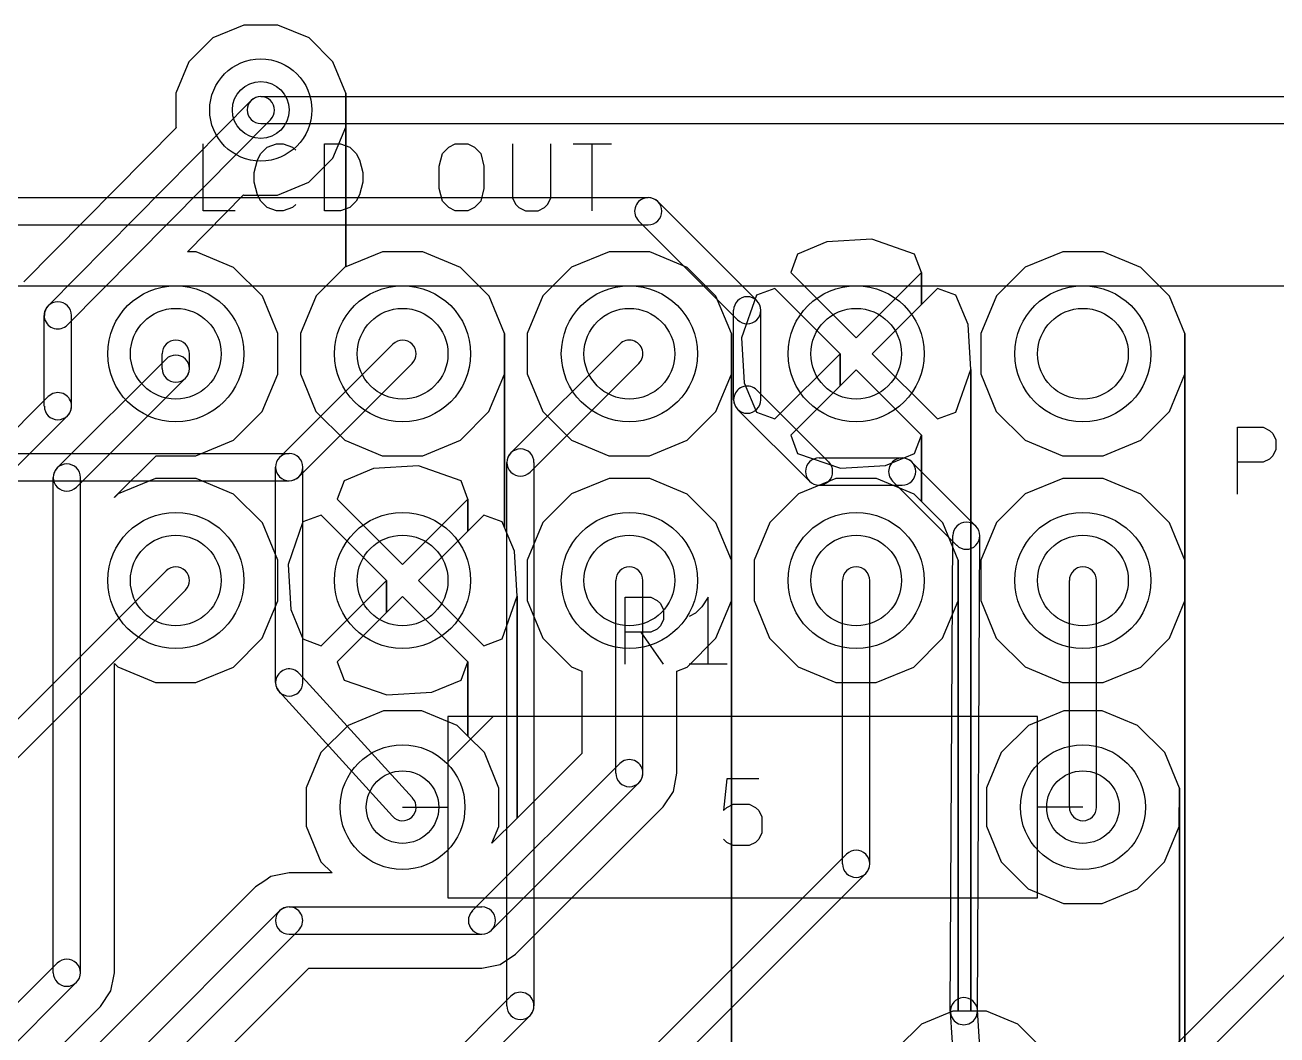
# Model space of a CAD drawing. Extents: x 10 to 410, y -287 to -10.
# Drawn here: x 209.13 to 223.15, y -124.47 to -113.16 of the extents above; entities that cross this region are included whole.
import ezdxf

# ---------------------------------------------------------------- set-up
doc = ezdxf.new("R2010")
doc.units = 0
doc.header["$MEASUREMENT"] = 0
doc.layers.add('Black', color=250, linetype='CONTINUOUS')
doc.layers.add('White', color=7, linetype='CONTINUOUS')

msp = doc.modelspace()

# ---------------------------------------------------------------- linework, layer by layer
at = {"layer": 'BLACK'}
for p, q in [((211.584, -113.157), (211.234, -113.302)), ((211.584, -113.157), (211.234, -113.302)), ((211.963, -113.157), (211.584, -113.157)), ((211.963, -113.157), (211.584, -113.157)), ((212.313, -113.302), (211.963, -113.157)), ((212.313, -113.302), (211.963, -113.157)), ((211.234, -113.302), (210.965, -113.569)), ((211.234, -113.302), (210.965, -113.569)), ((212.58, -113.571), (212.313, -113.302)), ((212.58, -113.571), (212.313, -113.302)), ((210.965, -113.569), (210.82, -113.919)), ((210.965, -113.569), (210.82, -113.919)), ((212.725, -113.921), (212.58, -113.571)), ((212.725, -113.921), (212.58, -113.571)), ((210.82, -113.919), (210.82, -114.298)), ((210.82, -113.919), (210.82, -114.298)), ((212.725, -115.866), (212.725, -113.921)), ((212.725, -114.3), (212.725, -113.921)), ((212.725, -113.921), (212.725, -115.866)), ((212.725, -115.866), (212.725, -113.921)), ((212.725, -114.3), (212.725, -113.921)), ((212.725, -113.921), (212.725, -115.866)), ((209.39, -116.303), (211.665, -114.003)), ((209.607, -116.517), (211.882, -114.218)), ((210.824, -114.308), (209.12, -116.036)), ((210.824, -114.308), (209.12, -116.036)), ((210.82, -114.298), (210.824, -114.308)), ((210.82, -114.298), (210.824, -114.308)), ((212.58, -114.65), (212.725, -114.3)), ((212.58, -114.65), (212.725, -114.3)), ((211.128, -115.239), (211.128, -114.489)), ((211.771, -114.596), (211.842, -114.524)), ((211.842, -114.524), (211.949, -114.489)), ((211.949, -114.489), (212.021, -114.489)), ((212.021, -114.489), (212.128, -114.524)), ((212.128, -114.524), (212.164, -114.56)), ((212.485, -115.239), (212.485, -114.489)), ((212.485, -114.489), (212.664, -114.489)), ((212.664, -114.489), (212.771, -114.524)), ((212.771, -114.524), (212.842, -114.596)), ((213.806, -114.596), (213.878, -114.524)), ((213.878, -114.524), (213.949, -114.489)), ((213.949, -114.489), (214.092, -114.489)), ((214.092, -114.489), (214.164, -114.524)), ((214.164, -114.524), (214.235, -114.596)), ((214.592, -114.489), (214.592, -115.096)), ((215.021, -115.096), (215.021, -114.489)), ((215.271, -114.489), (215.699, -114.489)), ((215.485, -115.239), (215.485, -114.489)), ((211.699, -114.81), (211.735, -114.667)), ((211.735, -114.667), (211.771, -114.596)), ((212.311, -114.917), (212.58, -114.65)), ((212.311, -114.917), (212.58, -114.65)), ((212.842, -114.596), (212.878, -114.667)), ((212.878, -114.667), (212.914, -114.81)), ((213.771, -114.739), (213.806, -114.596)), ((214.235, -114.596), (214.271, -114.739)), ((211.699, -114.917), (211.699, -114.81)), ((212.914, -114.81), (212.914, -114.917)), ((213.771, -114.989), (213.771, -114.739)), ((214.271, -114.739), (214.271, -114.989)), ((211.735, -115.06), (211.699, -114.917)), ((211.961, -115.062), (212.311, -114.917)), ((211.961, -115.062), (212.311, -114.917)), ((212.914, -114.917), (212.878, -115.06)), ((210.953, -115.697), (211.58, -115.061)), ((210.953, -115.697), (211.58, -115.061)), ((211.58, -115.061), (211.582, -115.062)), ((211.58, -115.061), (211.582, -115.062)), ((211.582, -115.062), (211.961, -115.062)), ((211.582, -115.062), (211.961, -115.062)), ((211.771, -115.131), (211.735, -115.06)), ((212.878, -115.06), (212.842, -115.131)), ((213.806, -115.131), (213.771, -114.989)), ((214.271, -114.989), (214.235, -115.131)), ((214.592, -115.096), (214.628, -115.167)), ((214.985, -115.167), (215.021, -115.096)), ((211.485, -115.239), (211.128, -115.239)), ((211.842, -115.203), (211.771, -115.131)), ((211.949, -115.239), (211.842, -115.203)), ((212.021, -115.239), (211.949, -115.239)), ((212.128, -115.203), (212.021, -115.239)), ((212.164, -115.167), (212.128, -115.203)), ((212.664, -115.239), (212.485, -115.239)), ((212.771, -115.203), (212.664, -115.239)), ((212.842, -115.131), (212.771, -115.203)), ((213.878, -115.203), (213.806, -115.131)), ((213.949, -115.239), (213.878, -115.203)), ((214.092, -115.239), (213.949, -115.239)), ((214.164, -115.203), (214.092, -115.239)), ((214.235, -115.131), (214.164, -115.203)), ((214.628, -115.167), (214.664, -115.203)), ((214.664, -115.203), (214.735, -115.239)), ((214.735, -115.239), (214.878, -115.239)), ((214.878, -115.239), (214.949, -115.203)), ((214.949, -115.203), (214.985, -115.167)), ((218.113, -115.587), (217.785, -115.723)), ((218.113, -115.587), (217.785, -115.723)), ((218.617, -115.557), (218.113, -115.587)), ((218.617, -115.557), (218.113, -115.587)), ((219.095, -115.723), (218.617, -115.557)), ((219.095, -115.723), (218.617, -115.557)), ((211.048, -115.697), (210.953, -115.697)), ((211.048, -115.697), (210.953, -115.697)), ((211.468, -115.872), (211.048, -115.697)), ((211.468, -115.872), (211.048, -115.697)), ((213.134, -115.697), (212.725, -115.866)), ((213.134, -115.697), (212.725, -115.866)), ((213.588, -115.697), (213.134, -115.697)), ((213.588, -115.697), (213.134, -115.697)), ((214.008, -115.872), (213.588, -115.697)), ((214.008, -115.872), (213.588, -115.697)), ((215.674, -115.697), (215.253, -115.87)), ((215.674, -115.697), (215.253, -115.87)), ((216.128, -115.697), (215.674, -115.697)), ((216.128, -115.697), (215.674, -115.697)), ((216.548, -115.872), (216.128, -115.697)), ((216.548, -115.872), (216.128, -115.697)), ((217.785, -115.723), (217.709, -115.929)), ((217.785, -115.723), (217.709, -115.929)), ((219.171, -115.929), (219.095, -115.723)), ((219.171, -115.929), (219.095, -115.723)), ((220.754, -115.697), (220.333, -115.87)), ((220.754, -115.697), (220.333, -115.87)), ((221.208, -115.697), (220.754, -115.697)), ((221.208, -115.697), (220.754, -115.697)), ((221.628, -115.872), (221.208, -115.697)), ((221.628, -115.872), (221.208, -115.697)), ((211.79, -116.193), (211.468, -115.872)), ((211.79, -116.193), (211.468, -115.872)), ((212.713, -115.87), (212.392, -116.192)), ((212.713, -115.87), (212.392, -116.192)), ((212.725, -115.866), (212.713, -115.87)), ((212.725, -115.866), (212.713, -115.87)), ((214.33, -116.193), (214.008, -115.872)), ((214.33, -116.193), (214.008, -115.872)), ((215.253, -115.87), (214.932, -116.192)), ((215.253, -115.87), (214.932, -116.192)), ((216.87, -116.193), (216.548, -115.872)), ((216.87, -116.193), (216.548, -115.872)), ((217.709, -115.929), (218.44, -116.66)), ((217.709, -115.929), (218.44, -116.66)), ((218.44, -116.66), (219.171, -115.929)), ((218.44, -116.66), (219.171, -115.929)), ((219.171, -116.288), (219.171, -115.929)), ((219.171, -115.929), (219.171, -116.288)), ((219.171, -116.288), (219.171, -115.929)), ((219.171, -115.929), (219.171, -116.288)), ((220.333, -115.87), (220.012, -116.192)), ((220.333, -115.87), (220.012, -116.192)), ((221.95, -116.193), (221.628, -115.872)), ((221.95, -116.193), (221.628, -115.872)), ((200.914, -116.078), (225.806, -116.078)), ((211.963, -116.614), (211.79, -116.193)), ((211.963, -116.614), (211.79, -116.193)), ((212.392, -116.192), (212.217, -116.612)), ((212.392, -116.192), (212.217, -116.612)), ((214.503, -116.614), (214.33, -116.193)), ((214.503, -116.614), (214.33, -116.193)), ((214.932, -116.192), (214.757, -116.612)), ((214.932, -116.192), (214.757, -116.612)), ((217.043, -116.614), (216.87, -116.193)), ((217.043, -116.614), (216.87, -116.193)), ((217.323, -116.185), (217.157, -116.663)), ((217.323, -116.185), (217.157, -116.663)), ((217.529, -116.109), (217.323, -116.185)), ((217.529, -116.109), (217.323, -116.185)), ((218.26, -116.84), (217.529, -116.109)), ((218.26, -116.84), (217.529, -116.109)), ((219.351, -116.109), (219.171, -116.288)), ((219.351, -116.109), (219.171, -116.288)), ((219.557, -116.185), (219.351, -116.109)), ((219.557, -116.185), (219.351, -116.109)), ((219.693, -116.513), (219.557, -116.185)), ((219.693, -116.513), (219.557, -116.185)), ((220.012, -116.192), (219.837, -116.612)), ((220.012, -116.192), (219.837, -116.612)), ((222.123, -116.614), (221.95, -116.193)), ((222.123, -116.614), (221.95, -116.193)), ((219.171, -116.288), (218.62, -116.84)), ((219.171, -116.288), (218.62, -116.84)), ((209.347, -117.427), (209.347, -116.411)), ((209.652, -117.427), (209.652, -116.411)), ((219.723, -117.017), (219.693, -116.513)), ((219.723, -117.017), (219.693, -116.513)), ((211.963, -117.068), (211.963, -116.614)), ((211.963, -117.068), (211.963, -116.614)), ((212.217, -116.612), (212.217, -117.066)), ((212.217, -116.612), (212.217, -117.066)), ((214.503, -118.788), (214.503, -116.614)), ((214.503, -117.068), (214.503, -116.614)), ((214.503, -116.614), (214.503, -118.788)), ((214.503, -118.788), (214.503, -116.614)), ((214.503, -117.068), (214.503, -116.614)), ((214.503, -116.614), (214.503, -118.788)), ((214.757, -116.612), (214.757, -117.066)), ((214.757, -116.612), (214.757, -117.066)), ((217.043, -119.154), (217.043, -116.614)), ((217.043, -117.068), (217.043, -116.614)), ((217.043, -116.614), (217.043, -119.154)), ((217.043, -119.154), (217.043, -116.614)), ((217.043, -117.068), (217.043, -116.614)), ((217.043, -116.614), (217.043, -119.154)), ((219.837, -116.612), (219.837, -117.066)), ((219.837, -116.612), (219.837, -117.066)), ((222.123, -119.154), (222.123, -116.614)), ((222.123, -117.068), (222.123, -116.614)), ((222.123, -116.614), (222.123, -119.154)), ((222.123, -119.154), (222.123, -116.614)), ((222.123, -117.068), (222.123, -116.614)), ((222.123, -116.614), (222.123, -119.154)), ((217.157, -116.663), (217.187, -117.167)), ((217.157, -116.663), (217.187, -117.167)), ((210.712, -116.9), (209.493, -118.119)), ((210.668, -117.007), (210.668, -116.84)), ((210.972, -117.007), (210.972, -116.84)), ((217.529, -117.571), (218.26, -116.84)), ((217.529, -117.571), (218.26, -116.84)), ((218.26, -117.199), (218.26, -116.84)), ((218.26, -116.84), (218.26, -117.199)), ((218.26, -117.199), (218.26, -116.84)), ((218.26, -116.84), (218.26, -117.199)), ((218.62, -116.84), (219.351, -117.571)), ((218.62, -116.84), (219.351, -117.571)), ((211.788, -117.488), (211.963, -117.068)), ((211.788, -117.488), (211.963, -117.068)), ((212.217, -117.066), (212.39, -117.487)), ((212.217, -117.066), (212.39, -117.487)), ((214.328, -117.488), (214.503, -117.068)), ((214.328, -117.488), (214.503, -117.068)), ((214.757, -117.066), (214.93, -117.487)), ((214.757, -117.066), (214.93, -117.487)), ((216.868, -117.488), (217.043, -117.068)), ((216.868, -117.488), (217.043, -117.068)), ((218.44, -117.02), (218.26, -117.199)), ((218.44, -117.02), (218.26, -117.199)), ((219.171, -117.751), (218.44, -117.02)), ((219.171, -117.751), (218.44, -117.02)), ((219.557, -117.495), (219.723, -117.017)), ((219.557, -117.495), (219.723, -117.017)), ((219.723, -124.206), (219.723, -117.017)), ((219.723, -117.017), (219.723, -124.206)), ((219.723, -124.206), (219.723, -117.017)), ((219.723, -117.017), (219.723, -124.206)), ((219.837, -117.066), (220.01, -117.487)), ((219.837, -117.066), (220.01, -117.487)), ((221.948, -117.488), (222.123, -117.068)), ((221.948, -117.488), (222.123, -117.068)), ((210.928, -117.115), (209.708, -118.335)), ((217.187, -117.167), (217.323, -117.495)), ((217.187, -117.167), (217.323, -117.495)), ((218.26, -117.199), (217.709, -117.751)), ((218.26, -117.199), (217.709, -117.751)), ((208.659, -118.053), (209.392, -117.32)), ((211.467, -117.81), (211.788, -117.488)), ((211.467, -117.81), (211.788, -117.488)), ((212.39, -117.487), (212.712, -117.808)), ((212.39, -117.487), (212.712, -117.808)), ((214.007, -117.81), (214.328, -117.488)), ((214.007, -117.81), (214.328, -117.488)), ((214.93, -117.487), (215.252, -117.808)), ((214.93, -117.487), (215.252, -117.808)), ((216.547, -117.81), (216.868, -117.488)), ((216.547, -117.81), (216.868, -117.488)), ((217.323, -117.495), (217.529, -117.571)), ((217.323, -117.495), (217.529, -117.571)), ((219.351, -117.571), (219.557, -117.495)), ((219.351, -117.571), (219.557, -117.495)), ((220.01, -117.487), (220.332, -117.808)), ((220.01, -117.487), (220.332, -117.808)), ((221.627, -117.81), (221.948, -117.488)), ((221.627, -117.81), (221.948, -117.488)), ((208.874, -118.268), (209.607, -117.535)), ((217.709, -117.751), (217.785, -117.957)), ((217.709, -117.751), (217.785, -117.957)), ((219.095, -117.957), (219.171, -117.751)), ((219.095, -117.957), (219.171, -117.751)), ((219.171, -118.495), (219.171, -117.751)), ((219.171, -117.751), (219.171, -118.495)), ((219.171, -118.495), (219.171, -117.751)), ((219.171, -117.751), (219.171, -118.495)), ((222.712, -118.414), (222.712, -117.664)), ((222.712, -117.664), (222.998, -117.664)), ((222.998, -117.664), (223.07, -117.699)), ((223.07, -117.699), (223.105, -117.735)), ((223.105, -117.735), (223.141, -117.806)), ((211.046, -117.983), (211.467, -117.81)), ((211.046, -117.983), (211.467, -117.81)), ((212.712, -117.808), (213.132, -117.983)), ((212.712, -117.808), (213.132, -117.983)), ((213.586, -117.983), (214.007, -117.81)), ((213.586, -117.983), (214.007, -117.81)), ((215.252, -117.808), (215.672, -117.983)), ((215.252, -117.808), (215.672, -117.983)), ((216.126, -117.983), (216.547, -117.81)), ((216.126, -117.983), (216.547, -117.81)), ((220.332, -117.808), (220.752, -117.983)), ((220.332, -117.808), (220.752, -117.983)), ((221.206, -117.983), (221.627, -117.81)), ((221.206, -117.983), (221.627, -117.81)), ((223.141, -117.914), (223.105, -117.985)), ((223.141, -117.806), (223.141, -117.914)), ((210.134, -118.448), (210.599, -117.983)), ((210.134, -118.448), (210.599, -117.983)), ((210.599, -117.983), (211.046, -117.983)), ((210.599, -117.983), (211.046, -117.983)), ((213.132, -117.983), (213.586, -117.983)), ((213.132, -117.983), (213.586, -117.983)), ((215.672, -117.983), (216.126, -117.983)), ((215.672, -117.983), (216.126, -117.983)), ((217.785, -117.957), (218.263, -118.123)), ((217.785, -117.957), (218.263, -118.123)), ((218.767, -118.093), (219.095, -117.957)), ((218.767, -118.093), (219.095, -117.957)), ((220.752, -117.983), (221.206, -117.983)), ((220.752, -117.983), (221.206, -117.983)), ((222.998, -118.056), (222.712, -118.056)), ((223.07, -118.021), (222.998, -118.056)), ((223.105, -117.985), (223.07, -118.021)), ((213.033, -118.127), (212.705, -118.263)), ((213.033, -118.127), (212.705, -118.263)), ((213.537, -118.097), (213.033, -118.127)), ((213.537, -118.097), (213.033, -118.127)), ((214.015, -118.263), (213.537, -118.097)), ((214.015, -118.263), (213.537, -118.097)), ((218.263, -118.123), (218.767, -118.093)), ((218.263, -118.123), (218.767, -118.093)), ((209.448, -123.775), (209.448, -118.227)), ((209.753, -123.775), (209.753, -118.227)), ((210.594, -118.237), (210.173, -118.41)), ((210.594, -118.237), (210.173, -118.41)), ((211.048, -118.237), (210.594, -118.237)), ((211.048, -118.237), (210.594, -118.237)), ((211.468, -118.412), (211.048, -118.237)), ((211.468, -118.412), (211.048, -118.237)), ((212.705, -118.263), (212.629, -118.469)), ((212.705, -118.263), (212.629, -118.469)), ((214.091, -118.469), (214.015, -118.263)), ((214.091, -118.469), (214.015, -118.263)), ((215.674, -118.237), (215.253, -118.41)), ((215.674, -118.237), (215.253, -118.41)), ((216.128, -118.237), (215.674, -118.237)), ((216.128, -118.237), (215.674, -118.237)), ((216.548, -118.412), (216.128, -118.237)), ((216.548, -118.412), (216.128, -118.237)), ((218.214, -118.237), (217.793, -118.41)), ((218.214, -118.237), (217.793, -118.41)), ((218.668, -118.237), (218.214, -118.237)), ((218.668, -118.237), (218.214, -118.237)), ((219.088, -118.412), (218.668, -118.237)), ((219.088, -118.412), (218.668, -118.237)), ((220.754, -118.237), (220.333, -118.41)), ((220.754, -118.237), (220.333, -118.41)), ((221.208, -118.237), (220.754, -118.237)), ((221.208, -118.237), (220.754, -118.237)), ((221.628, -118.412), (221.208, -118.237)), ((221.628, -118.412), (221.208, -118.237)), ((210.173, -118.41), (210.134, -118.45)), ((210.173, -118.41), (210.134, -118.45)), ((210.134, -118.45), (210.134, -118.448)), ((210.134, -118.45), (210.134, -118.448)), ((211.79, -118.733), (211.468, -118.412)), ((211.79, -118.733), (211.468, -118.412)), ((212.629, -118.469), (213.36, -119.2)), ((212.629, -118.469), (213.36, -119.2)), ((213.36, -119.2), (214.091, -118.469)), ((213.36, -119.2), (214.091, -118.469)), ((214.091, -118.828), (214.091, -118.469)), ((214.091, -118.469), (214.091, -118.828)), ((214.091, -118.828), (214.091, -118.469)), ((214.091, -118.469), (214.091, -118.828)), ((215.253, -118.41), (214.932, -118.732)), ((215.253, -118.41), (214.932, -118.732)), ((216.87, -118.733), (216.548, -118.412)), ((216.87, -118.733), (216.548, -118.412)), ((217.793, -118.41), (217.472, -118.732)), ((217.793, -118.41), (217.472, -118.732)), ((219.171, -118.495), (219.088, -118.412)), ((219.171, -118.495), (219.088, -118.412)), ((220.333, -118.41), (220.012, -118.732)), ((220.333, -118.41), (220.012, -118.732)), ((221.95, -118.733), (221.628, -118.412)), ((221.95, -118.733), (221.628, -118.412)), ((219.41, -118.733), (219.171, -118.495)), ((219.41, -118.733), (219.171, -118.495)), ((211.963, -119.154), (211.79, -118.733)), ((211.963, -119.154), (211.79, -118.733)), ((212.243, -118.725), (212.077, -119.203)), ((212.243, -118.725), (212.077, -119.203)), ((212.449, -118.649), (212.243, -118.725)), ((212.449, -118.649), (212.243, -118.725)), ((213.18, -119.38), (212.449, -118.649)), ((213.18, -119.38), (212.449, -118.649)), ((214.271, -118.649), (214.091, -118.828)), ((214.271, -118.649), (214.091, -118.828)), ((214.477, -118.725), (214.271, -118.649)), ((214.477, -118.725), (214.271, -118.649)), ((214.503, -118.788), (214.477, -118.725)), ((214.503, -118.788), (214.477, -118.725)), ((214.932, -118.732), (214.757, -119.152)), ((214.932, -118.732), (214.757, -119.152)), ((217.043, -119.154), (216.87, -118.733)), ((217.043, -119.154), (216.87, -118.733)), ((217.472, -118.732), (217.297, -119.152)), ((217.472, -118.732), (217.297, -119.152)), ((219.583, -119.154), (219.41, -118.733)), ((219.583, -119.154), (219.41, -118.733)), ((220.012, -118.732), (219.837, -119.152)), ((220.012, -118.732), (219.837, -119.152)), ((222.123, -119.154), (221.95, -118.733)), ((222.123, -119.154), (221.95, -118.733)), ((214.091, -118.828), (213.54, -119.38)), ((214.091, -118.828), (213.54, -119.38)), ((214.613, -119.053), (214.503, -118.788)), ((214.613, -119.053), (214.503, -118.788)), ((211.963, -119.608), (211.963, -119.154)), ((211.963, -119.608), (211.963, -119.154)), ((214.643, -119.557), (214.613, -119.053)), ((214.643, -119.557), (214.613, -119.053)), ((214.757, -119.152), (214.757, -119.606)), ((214.757, -119.152), (214.757, -119.606)), ((217.043, -129.558), (217.043, -119.154)), ((217.043, -119.608), (217.043, -119.154)), ((217.043, -119.154), (217.043, -129.558)), ((217.043, -129.558), (217.043, -119.154)), ((217.043, -119.608), (217.043, -119.154)), ((217.043, -119.154), (217.043, -129.558)), ((217.297, -119.152), (217.297, -119.606)), ((217.297, -119.152), (217.297, -119.606)), ((219.583, -124.206), (219.583, -119.154)), ((219.583, -119.608), (219.583, -119.154)), ((219.583, -119.154), (219.583, -124.206)), ((219.583, -124.206), (219.583, -119.154)), ((219.583, -119.608), (219.583, -119.154)), ((219.583, -119.154), (219.583, -124.206)), ((219.837, -119.152), (219.837, -119.606)), ((219.837, -119.152), (219.837, -119.606)), ((222.123, -127.804), (222.123, -119.154)), ((222.123, -119.608), (222.123, -119.154)), ((222.123, -119.154), (222.123, -127.804)), ((222.123, -127.804), (222.123, -119.154)), ((222.123, -119.608), (222.123, -119.154)), ((222.123, -119.154), (222.123, -127.804)), ((212.077, -119.203), (212.107, -119.707)), ((212.077, -119.203), (212.107, -119.707)), ((212.449, -120.111), (213.18, -119.38)), ((212.449, -120.111), (213.18, -119.38)), ((213.18, -119.739), (213.18, -119.38)), ((213.18, -119.38), (213.18, -119.739)), ((213.18, -119.739), (213.18, -119.38)), ((213.18, -119.38), (213.18, -119.739)), ((213.54, -119.38), (214.271, -120.111)), ((213.54, -119.38), (214.271, -120.111)), ((215.748, -121.539), (215.748, -119.38)), ((216.052, -121.539), (216.052, -119.38)), ((213.36, -119.56), (213.18, -119.739)), ((213.36, -119.56), (213.18, -119.739)), ((214.091, -120.291), (213.36, -119.56)), ((214.091, -120.291), (213.36, -119.56)), ((214.477, -120.035), (214.643, -119.557)), ((214.477, -120.035), (214.643, -119.557)), ((214.643, -122.042), (214.643, -119.557)), ((214.643, -119.557), (214.643, -122.042)), ((214.643, -122.042), (214.643, -119.557)), ((214.643, -119.557), (214.643, -122.042)), ((215.854, -120.319), (215.854, -119.569)), ((215.854, -119.569), (216.14, -119.569)), ((216.14, -119.569), (216.212, -119.604)), ((216.783, -119.569), (216.712, -119.676)), ((216.783, -120.319), (216.783, -119.569)), ((211.788, -120.028), (211.963, -119.608)), ((211.788, -120.028), (211.963, -119.608)), ((212.107, -119.707), (212.243, -120.035)), ((212.107, -119.707), (212.243, -120.035)), ((213.18, -119.739), (212.629, -120.291)), ((213.18, -119.739), (212.629, -120.291)), ((214.757, -119.606), (214.93, -120.027)), ((214.757, -119.606), (214.93, -120.027)), ((216.212, -119.604), (216.247, -119.64)), ((216.247, -119.64), (216.283, -119.711)), ((216.283, -119.711), (216.283, -119.819)), ((216.712, -119.676), (216.64, -119.747)), ((216.868, -120.028), (217.043, -119.608)), ((216.868, -120.028), (217.043, -119.608)), ((217.297, -119.606), (217.47, -120.027)), ((217.297, -119.606), (217.47, -120.027)), ((219.408, -120.028), (219.583, -119.608)), ((219.408, -120.028), (219.583, -119.608)), ((219.837, -119.606), (220.01, -120.027)), ((219.837, -119.606), (220.01, -120.027)), ((221.948, -120.028), (222.123, -119.608)), ((221.948, -120.028), (222.123, -119.608)), ((216.283, -119.819), (216.247, -119.89)), ((216.64, -119.747), (216.569, -119.783)), ((216.14, -119.961), (215.854, -119.961)), ((216.283, -120.319), (216.033, -119.961)), ((216.212, -119.926), (216.14, -119.961)), ((216.247, -119.89), (216.212, -119.926)), ((211.467, -120.35), (211.788, -120.028)), ((211.467, -120.35), (211.788, -120.028)), ((212.243, -120.035), (212.449, -120.111)), ((212.243, -120.035), (212.449, -120.111)), ((214.271, -120.111), (214.477, -120.035)), ((214.271, -120.111), (214.477, -120.035)), ((214.93, -120.027), (215.252, -120.348)), ((214.93, -120.027), (215.252, -120.348)), ((216.547, -120.35), (216.868, -120.028)), ((216.547, -120.35), (216.868, -120.028)), ((217.47, -120.027), (217.792, -120.348)), ((217.47, -120.027), (217.792, -120.348)), ((219.087, -120.35), (219.408, -120.028)), ((219.087, -120.35), (219.408, -120.028)), ((220.01, -120.027), (220.332, -120.348)), ((220.01, -120.027), (220.332, -120.348)), ((221.627, -120.35), (221.948, -120.028)), ((221.627, -120.35), (221.948, -120.028)), ((212.629, -120.291), (212.705, -120.497)), ((212.629, -120.291), (212.705, -120.497)), ((214.015, -120.497), (214.091, -120.291)), ((214.015, -120.497), (214.091, -120.291)), ((214.091, -121.124), (214.091, -120.291)), ((214.091, -120.291), (214.091, -121.124)), ((214.091, -121.124), (214.091, -120.291)), ((214.091, -120.291), (214.091, -121.124)), ((210.134, -123.775), (210.134, -120.31)), ((210.134, -120.31), (210.172, -120.348)), ((210.134, -123.775), (210.134, -120.31)), ((210.134, -120.31), (210.172, -120.348)), ((210.172, -120.348), (210.592, -120.523)), ((210.172, -120.348), (210.592, -120.523)), ((211.046, -120.523), (211.467, -120.35)), ((211.046, -120.523), (211.467, -120.35)), ((215.252, -120.348), (215.367, -120.396)), ((215.252, -120.348), (215.367, -120.396)), ((215.367, -120.396), (215.367, -121.318)), ((215.367, -120.396), (215.367, -121.318)), ((216.433, -120.396), (216.547, -120.35)), ((216.433, -120.396), (216.547, -120.35)), ((216.433, -121.539), (216.433, -120.396)), ((216.433, -121.539), (216.433, -120.396)), ((216.997, -120.319), (216.569, -120.319)), ((217.792, -120.348), (218.212, -120.523)), ((217.792, -120.348), (218.212, -120.523)), ((218.666, -120.523), (219.087, -120.35)), ((218.666, -120.523), (219.087, -120.35)), ((220.332, -120.348), (220.752, -120.523)), ((220.332, -120.348), (220.752, -120.523)), ((221.206, -120.523), (221.627, -120.35)), ((221.206, -120.523), (221.627, -120.35)), ((210.592, -120.523), (211.046, -120.523)), ((210.592, -120.523), (211.046, -120.523)), ((212.705, -120.497), (213.183, -120.663)), ((212.705, -120.497), (213.183, -120.663)), ((213.687, -120.633), (214.015, -120.497)), ((213.687, -120.633), (214.015, -120.497)), ((218.212, -120.523), (218.666, -120.523)), ((218.212, -120.523), (218.666, -120.523)), ((220.752, -120.523), (221.206, -120.523)), ((220.752, -120.523), (221.206, -120.523)), ((213.183, -120.663), (213.687, -120.633)), ((213.183, -120.663), (213.687, -120.633)), ((213.146, -120.84), (212.749, -121.004)), ((213.146, -120.84), (212.749, -121.004)), ((213.576, -120.841), (213.146, -120.84)), ((213.576, -120.841), (213.146, -120.84)), ((213.972, -121.005), (213.576, -120.841)), ((213.972, -121.005), (213.576, -120.841)), ((220.766, -120.84), (220.369, -121.004)), ((220.766, -120.84), (220.369, -121.004)), ((221.196, -120.841), (220.766, -120.84)), ((221.196, -120.841), (220.766, -120.84)), ((221.592, -121.005), (221.196, -120.841)), ((221.592, -121.005), (221.196, -120.841)), ((220.472, -120.904), (213.868, -120.904)), ((213.868, -120.904), (213.868, -122.936)), ((213.868, -121.412), (214.376, -120.904)), ((220.472, -121.92), (220.472, -120.904)), ((212.749, -121.004), (212.445, -121.308)), ((212.749, -121.004), (212.445, -121.308)), ((214.091, -121.124), (213.972, -121.005)), ((214.091, -121.124), (213.972, -121.005)), ((214.276, -121.309), (214.091, -121.124)), ((214.276, -121.309), (214.091, -121.124)), ((220.369, -121.004), (220.065, -121.308)), ((220.369, -121.004), (220.065, -121.308)), ((221.896, -121.309), (221.592, -121.005)), ((221.896, -121.309), (221.592, -121.005)), ((212.445, -121.308), (212.281, -121.704)), ((212.445, -121.308), (212.281, -121.704)), ((214.44, -121.706), (214.276, -121.309)), ((214.44, -121.706), (214.276, -121.309)), ((215.367, -121.318), (214.643, -122.042)), ((215.367, -121.318), (214.643, -122.042)), ((220.065, -121.308), (219.901, -121.704)), ((220.065, -121.308), (219.901, -121.704)), ((222.06, -121.706), (221.896, -121.309)), ((222.06, -121.706), (221.896, -121.309)), ((214.141, -123.082), (215.792, -121.431)), ((216.393, -121.743), (216.433, -121.539)), ((216.393, -121.743), (216.433, -121.539)), ((212.281, -121.704), (212.28, -122.134)), ((212.281, -121.704), (212.28, -122.134)), ((214.357, -123.298), (216.008, -121.647)), ((216.991, -121.601), (216.956, -121.958)), ((217.349, -121.601), (216.991, -121.601)), ((219.901, -121.704), (219.9, -122.134)), ((219.901, -121.704), (219.9, -122.134)), ((214.439, -122.136), (214.44, -121.706)), ((214.439, -122.136), (214.44, -121.706)), ((216.277, -121.916), (216.393, -121.743)), ((216.277, -121.916), (216.393, -121.743)), ((216.393, -121.743), (216.393, -121.743)), ((216.393, -121.743), (216.393, -121.743)), ((222.059, -122.136), (222.06, -121.706)), ((222.059, -122.136), (222.06, -121.706)), ((222.06, -127.782), (222.06, -121.706)), ((222.06, -121.706), (222.06, -127.782)), ((222.06, -127.782), (222.06, -121.706)), ((222.06, -121.706), (222.06, -127.782)), ((213.36, -121.92), (213.868, -121.92)), ((214.626, -123.567), (216.277, -121.916)), ((214.626, -123.567), (216.277, -121.916)), ((216.277, -121.916), (216.277, -121.916)), ((216.277, -121.916), (216.277, -121.916)), ((216.277, -121.916), (216.277, -121.916)), ((216.277, -121.916), (216.277, -121.916)), ((216.956, -121.958), (216.991, -121.922)), ((216.991, -121.922), (217.063, -121.886)), ((217.063, -121.886), (217.241, -121.886)), ((217.241, -121.886), (217.313, -121.922)), ((217.313, -121.922), (217.349, -121.958)), ((217.349, -121.958), (217.384, -122.029)), ((220.98, -121.92), (220.472, -121.92)), ((220.472, -122.936), (220.472, -121.92)), ((214.643, -122.042), (214.361, -122.323)), ((214.643, -122.042), (214.361, -122.323)), ((217.384, -122.029), (217.384, -122.208)), ((212.28, -122.134), (212.444, -122.531)), ((212.28, -122.134), (212.444, -122.531)), ((214.361, -122.323), (214.439, -122.136)), ((214.361, -122.323), (214.439, -122.136)), ((217.384, -122.208), (217.349, -122.279)), ((219.9, -122.134), (220.064, -122.531)), ((219.9, -122.134), (220.064, -122.531)), ((221.895, -122.532), (222.059, -122.136)), ((221.895, -122.532), (222.059, -122.136)), ((216.991, -122.315), (216.956, -122.279)), ((217.063, -122.351), (216.991, -122.315)), ((217.241, -122.351), (217.063, -122.351)), ((217.313, -122.315), (217.241, -122.351)), ((217.349, -122.279), (217.313, -122.315)), ((212.444, -122.531), (212.57, -122.657)), ((212.444, -122.531), (212.57, -122.657)), ((220.064, -122.531), (220.368, -122.835)), ((220.064, -122.531), (220.368, -122.835)), ((221.591, -122.836), (221.895, -122.532)), ((221.591, -122.836), (221.895, -122.532)), ((212.09, -122.657), (211.886, -122.697)), ((212.09, -122.657), (211.886, -122.697)), ((212.57, -122.657), (212.09, -122.657)), ((212.57, -122.657), (212.09, -122.657)), ((211.713, -122.813), (209.173, -125.353)), ((211.713, -122.813), (209.173, -125.353)), ((211.817, -122.744), (211.713, -122.813)), ((211.817, -122.744), (211.713, -122.813)), ((211.713, -122.813), (211.713, -122.813)), ((211.713, -122.813), (211.713, -122.813)), ((211.886, -122.697), (211.817, -122.744)), ((211.886, -122.697), (211.817, -122.744)), ((213.868, -122.936), (220.472, -122.936)), ((220.368, -122.835), (220.764, -122.999)), ((220.368, -122.835), (220.764, -122.999)), ((221.194, -123), (221.591, -122.836)), ((221.194, -123), (221.591, -122.836)), ((209.442, -125.622), (211.982, -123.082)), ((212.09, -123.038), (214.249, -123.038)), ((220.764, -122.999), (221.194, -123)), ((220.764, -122.999), (221.194, -123)), ((209.658, -125.838), (212.198, -123.298)), ((212.09, -123.342), (214.249, -123.342)), ((214.453, -123.683), (214.626, -123.567)), ((214.453, -123.683), (214.626, -123.567)), ((209.493, -123.667), (206.902, -126.257)), ((210.126, -123.815), (210.134, -123.775)), ((210.126, -123.815), (210.134, -123.775)), ((210.134, -123.775), (210.134, -123.775)), ((210.134, -123.775), (210.134, -123.775)), ((210.134, -123.775), (210.134, -123.775)), ((210.134, -123.775), (210.134, -123.775)), ((210.373, -125.661), (212.311, -123.723)), ((210.373, -125.661), (212.311, -123.723)), ((212.311, -123.723), (214.249, -123.723)), ((212.311, -123.723), (214.249, -123.723)), ((214.249, -123.723), (214.453, -123.683)), ((214.249, -123.723), (214.453, -123.683)), ((209.708, -123.882), (207.118, -126.473)), ((210.093, -123.979), (210.126, -123.815)), ((210.093, -123.979), (210.126, -123.815)), ((209.978, -124.152), (210.093, -123.979)), ((209.978, -124.152), (210.093, -123.979)), ((210.093, -123.979), (210.093, -123.979)), ((210.093, -123.979), (210.093, -123.979)), ((208.057, -126.072), (209.978, -124.152)), ((208.057, -126.072), (209.978, -124.152)), ((209.978, -124.152), (209.978, -124.152)), ((209.978, -124.152), (209.978, -124.152)), ((209.978, -124.152), (209.978, -124.152)), ((209.978, -124.152), (209.978, -124.152)), ((219.521, -124.206), (219.171, -124.351)), ((219.521, -124.206), (219.171, -124.351)), ((219.583, -124.206), (219.521, -124.206)), ((219.583, -124.206), (219.521, -124.206)), ((219.723, -124.206), (219.583, -124.206)), ((219.723, -124.206), (219.583, -124.206)), ((219.9, -124.206), (219.723, -124.206)), ((219.9, -124.206), (219.723, -124.206)), ((220.25, -124.351), (219.9, -124.206)), ((220.25, -124.351), (219.9, -124.206)), ((219.171, -124.351), (218.903, -124.618)), ((219.171, -124.351), (218.903, -124.618)), ((220.518, -124.62), (220.25, -124.351)), ((220.518, -124.62), (220.25, -124.351))]:
    msp.add_line(p, q, dxfattribs=at)
for centre, radius in [((211.772, -114.109), 0.572), ((210.82, -116.84), 0.762), ((210.82, -116.84), 0.762), ((210.82, -116.84), 0.762), ((213.36, -116.84), 0.762), ((213.36, -116.84), 0.762), ((213.36, -116.84), 0.762), ((215.9, -116.84), 0.762), ((215.9, -116.84), 0.762), ((215.9, -116.84), 0.762), ((218.44, -116.84), 0.762), ((218.44, -116.84), 0.762), ((218.44, -116.84), 0.762), ((220.98, -116.84), 0.762), ((220.98, -116.84), 0.762), ((220.98, -116.84), 0.762), ((210.82, -119.38), 0.762), ((210.82, -119.38), 0.762), ((210.82, -119.38), 0.762), ((213.36, -119.38), 0.762), ((213.36, -119.38), 0.762), ((213.36, -119.38), 0.762), ((215.9, -119.38), 0.762), ((215.9, -119.38), 0.762), ((215.9, -119.38), 0.762), ((218.44, -119.38), 0.762), ((218.44, -119.38), 0.762), ((218.44, -119.38), 0.762), ((220.98, -119.38), 0.762), ((220.98, -119.38), 0.762), ((220.98, -119.38), 0.762), ((213.36, -121.92), 0.699), ((213.36, -121.92), 0.699), ((213.36, -121.92), 0.699), ((220.98, -121.92), 0.699), ((220.98, -121.92), 0.699), ((220.98, -121.92), 0.699)]:
    msp.add_circle(centre, radius, dxfattribs=at)
for centre, start, end in [((211.774, -114.111), 315.3, 495.3), ((209.498, -116.41), 135.3, 315.3), ((209.5, -116.411), 360, 540), ((210.82, -116.84), 360, 540), ((210.82, -117.007), -45, 135), ((210.82, -117.007), 180, 360), ((209.5, -117.427), 315, 495), ((209.5, -117.427), 180, 360), ((209.6, -118.227), 360, 540), ((209.6, -118.227), 135, 315), ((215.9, -119.38), 360, 540), ((215.9, -121.539), 315, 495), ((215.9, -121.539), 180, 360), ((212.09, -123.19), 90, 270), ((212.09, -123.19), 315, 495), ((214.249, -123.19), 135, 315), ((214.249, -123.19), 270, 450), ((209.6, -123.775), -45, 135), ((209.6, -123.775), 180, 360)]:
    msp.add_arc(centre, 0.152, start, end, dxfattribs=at)
at = {"layer": 'WHITE'}
for p, q in [((211.772, -113.957), (232.855, -113.957)), ((211.772, -114.262), (232.855, -114.262)), ((201.507, -115.091), (216.111, -115.091)), ((217.328, -116.245), (216.219, -115.136)), ((217.113, -116.46), (216.004, -115.351)), ((201.507, -115.396), (216.111, -115.396)), ((217.068, -117.355), (217.068, -116.353)), ((217.373, -117.355), (217.373, -116.353)), ((213.252, -116.732), (211.982, -118.002)), ((214.573, -117.952), (215.792, -116.732)), ((213.468, -116.948), (212.198, -118.218)), ((214.788, -118.167), (216.008, -116.948)), ((218.133, -118.053), (217.328, -117.248)), ((217.918, -118.268), (217.113, -117.463)), ((207.76, -117.958), (212.09, -117.958)), ((218.025, -118.008), (218.955, -118.008)), ((219.782, -118.771), (219.063, -118.053)), ((211.938, -120.523), (211.938, -118.11)), ((212.242, -120.523), (212.242, -118.11)), ((214.528, -124.146), (214.528, -118.059)), ((214.833, -124.146), (214.833, -118.059)), ((207.76, -118.262), (212.09, -118.262)), ((218.025, -118.313), (218.955, -118.313)), ((219.566, -118.987), (218.848, -118.268)), ((219.494, -124.205), (219.522, -118.878)), ((219.799, -124.207), (219.827, -118.88)), ((210.712, -119.272), (204.362, -125.622)), ((218.288, -122.555), (218.288, -119.38)), ((218.592, -122.555), (218.592, -119.38)), ((220.828, -121.92), (220.828, -119.38)), ((221.132, -121.92), (221.132, -119.38)), ((210.928, -119.488), (204.578, -125.838)), ((212.202, -120.421), (213.473, -121.817)), ((211.977, -120.626), (213.248, -122.022)), ((218.332, -122.447), (214.522, -126.257)), ((218.548, -122.663), (214.738, -126.473)), ((223.508, -123.095), (215.751, -130.852)), ((223.723, -123.311), (215.967, -131.067)), ((212.353, -126.257), (214.573, -124.038)), ((219.558, -125.169), (219.495, -124.216)), ((219.862, -125.148), (219.799, -124.196)), ((212.569, -126.473), (214.788, -124.253))]:
    msp.add_line(p, q, dxfattribs=at)
for centre, radius in [((211.772, -114.109), 0.572), ((211.772, -114.109), 0.318), ((210.82, -116.84), 0.762), ((213.36, -116.84), 0.762), ((215.9, -116.84), 0.762), ((218.44, -116.84), 0.762), ((220.98, -116.84), 0.762), ((210.82, -116.84), 0.508), ((213.36, -116.84), 0.508), ((215.9, -116.84), 0.508), ((218.44, -116.84), 0.508), ((220.98, -116.84), 0.508), ((210.82, -119.38), 0.762), ((213.36, -119.38), 0.762), ((215.9, -119.38), 0.762), ((218.44, -119.38), 0.762), ((220.98, -119.38), 0.762), ((210.82, -119.38), 0.508), ((213.36, -119.38), 0.508), ((215.9, -119.38), 0.508), ((218.44, -119.38), 0.508), ((220.98, -119.38), 0.508), ((213.36, -121.92), 0.699), ((220.98, -121.92), 0.699), ((213.36, -121.92), 0.406), ((220.98, -121.92), 0.406)]:
    msp.add_circle(centre, radius, dxfattribs=at)
for centre, start, end in [((211.772, -114.109), 90, 270), ((216.111, -115.243), 405, 585), ((216.111, -115.243), 270, 450), ((217.22, -116.353), 360, 540), ((217.22, -116.353), 225, 405), ((213.36, -116.84), -45, 135), ((215.9, -116.84), 315, 495), ((217.22, -117.355), 405, 585), ((217.22, -117.355), 180, 360), ((214.68, -118.059), 360, 540), ((212.09, -118.11), 360, 540), ((212.09, -118.11), 135, 315), ((212.09, -118.11), 270, 450), ((214.681, -118.059), 135, 315), ((218.025, -118.16), 90, 270), ((218.025, -118.16), 225, 405), ((218.955, -118.16), 405, 585), ((218.955, -118.16), 270, 450), ((219.674, -118.879), 359.7, 539.7), ((219.674, -118.879), 225, 405), ((210.82, -119.38), -45, 135), ((218.44, -119.38), 360, 540), ((220.98, -119.38), 360, 540), ((212.09, -120.523), 42.3, 222.3), ((212.09, -120.523), 180, 360), ((213.36, -121.92), 222.3, 402.3), ((220.98, -121.92), 180, 360), ((218.44, -122.555), -45, 135), ((218.44, -122.555), 180, 360), ((214.68, -124.146), 315, 495), ((219.647, -124.206), 363.8, 543.8), ((214.68, -124.146), 180, 360), ((219.646, -124.206), 179.7, 359.7)]:
    msp.add_arc(centre, 0.152, start, end, dxfattribs=at)

doc.saveas('drawing.dxf')
